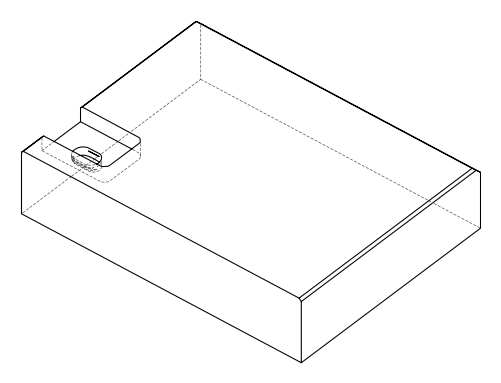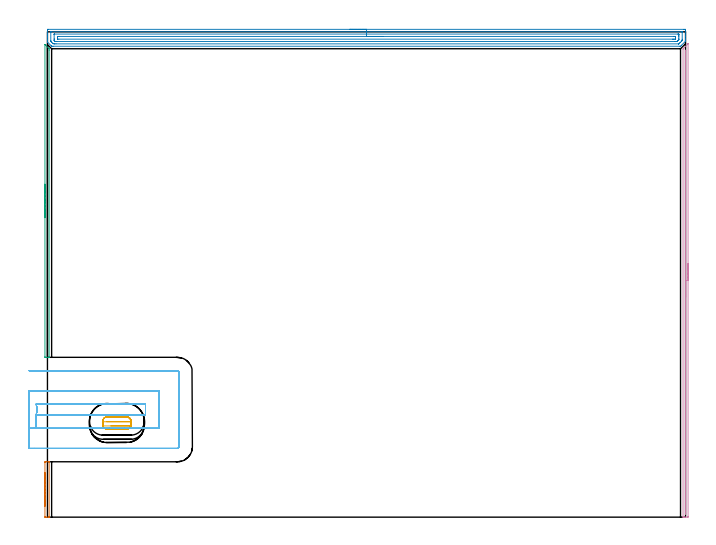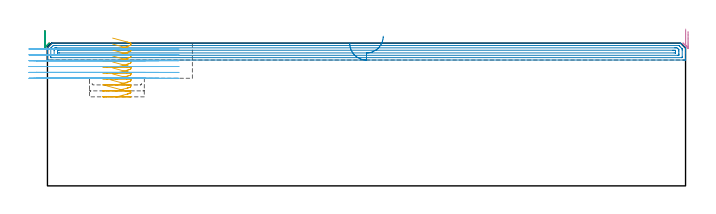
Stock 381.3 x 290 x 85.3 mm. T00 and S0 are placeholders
(PLAN: 6 operations, 1 tool changes, 28.6 min)
(1 AREA_MILL | FG_CHAMFER_SURFACE | UGT0205_001 | 0.42 min | 109 mm3)
(2 AREA_MILL_1 | FG_CHAMFER_SURFACE_1 | UGT0205_001 | 12.39 min | 19454 mm3)
(3 AREA_MILL_2 | FG_CHAMFER_SURFACE_2 | UGT0205_001 | 1.64 min | 583 mm3)
(4 AREA_MILL_3 | FG_CHAMFER_SURFACE_3 | UGT0205_001 | 4.64 min | 1263 mm3)
(5 MILL_RECTANGULAR_POCKET | POCKET_RECTANGULAR_STRAIGHT | UGT0201_010 | Follow Part, ap 4, ae 75% | 1.71 min | 20853 mm3)
(6 MILL_SLOT | SLOT_PARTIAL_RECTANGULAR | UGT0201_010 | Follow Part, ap 4, ae 75% | 7.81 min | 98700 mm3)
(TOOL UGT0205_001 | Chamfer Mill 20 x 3 x 45 deg. | D20 FL50 Z2)
(TOOL UGT0201_010 | End Mill 16 mm | D16 FL22 Z2)
(OP 1 AREA_MILL)
G17 G21 G94 G90
T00 M6
G54
G17 G0 G90 X-1.5 Y6.55 S1061 M3
G43 Z95.3 H0
Z92.8
G94 G1 Y6.588 Z91.928 F250.
Y6.702 Z91.064
Y6.891 Z90.212
Y7.153 Z89.38
Y7.487 Z88.574
Y7.89 Z87.8
Y8.359 Z87.064
Y8.89 Z86.372
Y9.479 Z85.729
Y10.122 Z85.14
Y10.814 Z84.608
Y11.55 Z84.14
Y12.324 Z83.737
Y13.13 Z83.403
Y13.962 Z83.141
Y14.814 Z82.952
Y15.678 Z82.838
Y16.55 Z82.8
Y32.737
X-1.496 Y32.991 Z82.804
X-1.491 Y33.098 Z82.806
X-1.34 Y33.1 Z82.957
X-1.126 Z83.17
X-0.697 Z83.602
X0.817 Z85.115
X0.91 Y33.098 Z85.203
X0.997 Y33.09 Z85.289
X1. Y32.991 Z85.3
Y0.109
X0.997 Y0.01 Z85.289
X0.91 Y0.002 Z85.203
X0.817 Y0. Z85.115
X-0.697 Z83.602
X-1.126 Z83.17
X-1.356 Z82.941
X-1.493 Y0.01 Z82.804
X-1.499 Y0.024 Z82.799
X-1.5 Y0.109 Z82.8
Y16.55
Y17.422 Z82.838
Y18.287 Z82.952
Y19.138 Z83.141
Y19.97 Z83.403
Y20.776 Z83.737
Y21.55 Z84.14
Y22.286 Z84.608
Y22.978 Z85.14
Y23.621 Z85.729
Y24.21 Z86.372
Y24.742 Z87.064
Y25.21 Z87.8
Y25.613 Z88.574
Y25.947 Z89.38
Y26.209 Z90.212
Y26.398 Z91.063
Y26.512 Z91.928
Y26.55 Z92.8
G0 Z95.3
M5
M2
(OP 2 AREA_MILL_1)
G17 G21 G94 G90
T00 M6
G54
G17 G0 G90 X180.65 Y291.5 S1061 M3
G43 Z95.3 H0
Z85.2
G94 G1 X180.688 Z84.328 F250.
X180.802 Z83.464
X180.991 Z82.612
X181.253 Z81.78
X181.587 Z80.974
X181.99 Z80.2
X182.458 Z79.464
X182.99 Z78.772
X183.579 Z78.129
X184.222 Z77.54
X184.914 Z77.008
X185.65 Z76.54
X186.424 Z76.137
X187.23 Z75.803
X188.062 Z75.541
X188.913 Z75.352
X189.778 Z75.238
X190.65 Z75.2
X380.076
X380.67 Y291.498 Z75.202
X381.257 Y291.493 Z75.204
X381.292 Y291.492 Z75.206
X381.3 Y290.908 Z75.789
Y287.342 Z79.353
Y285.923 Z80.773
Y285.558 Z81.136
X381.299 Y284.469 Z82.229
X381.298 Y284.444 Z82.254
X381.295 Y284.405 Z82.291
X381.266 Y284.365 Z82.333
X378.893 Y281.992 Z84.707
X378.304 Y281.404 Z85.29
X377.987 Y281.4 Z85.3
X3.312
X2.509 Y281.403 Z85.295
X2.496 Y281.406 Z85.292
X2.418 Y281.482 Z85.217
X2.352 Y281.547 Z85.151
X0.005 Y283.896 Z82.801
X0.002 Y283.906 Z82.791
X0. Y284.196 Z82.499
Y284.505 Z82.195
Y284.829 Z81.871
Y285.558 Z81.137
Y286.815 Z79.882
Y288.233 Z78.463
Y288.861 Z77.835
Y290.644 Z76.053
X0.002 Y290.908 Z75.79
X0.008 Y291.492 Z75.206
X0.042 Y291.493 Z75.204
X0.63 Y291.5 Z75.2
X190.65
Y290.086 Z76.614
X378.881 Y290.085 Z76.615
X378.951 Y290.084 Z76.616
X379.091 Y290.079 Z76.621
X379.29 Y290.069 Z76.631
X379.292 Y290.016 Z76.684
X379.299 Y289.6 Z77.1
Y285.558 Z81.142
X379.298 Y285.143 Z81.557
X379.29 Y284.904 Z81.796
X379.287 Y284.848 Z81.852
X379.243 Y284.801 Z81.899
X379.115 Y284.667 Z82.033
X378.999 Y284.549 Z82.151
X378.881 Y284.431 Z82.269
X377.987 Y283.537 Z83.163
X377.66 Y283.21 Z83.49
X377.331 Y282.884 Z83.816
X377.281 Y282.839 Z83.861
X377.263 Y282.825 Z83.875
X377.231 Y282.821 Z83.879
X377.161 Y282.816 Z83.884
X377.093 Y282.815 Z83.885
X5.101 Y282.814 Z83.886
X4.273 Y282.818 Z83.882
X4.207 Y282.821 Z83.879
X3.478 Y282.884 Z83.816
X3.313 Y283.042 Z83.658
X2.575 Y283.775 Z82.925
X2.418 Y283.932 Z82.768
X2.057 Y284.303 Z82.397
X2.014 Y284.348 Z82.352
X2.009 Y284.417 Z82.283
X2.003 Y284.528 Z82.172
X2.001 Y284.667 Z82.033
X2. Y289.541 Z77.159
X2.004 Y290.016 Z76.684
X2.007 Y290.067 Z76.633
X2.008 Y290.075 Z76.625
X2.047 Y290.079 Z76.621
X2.139 Y290.083 Z76.617
X2.279 Y290.085 Z76.615
X2.349 Y290.086 Z76.614
X190.65
Y288.672 Z78.028
X376.654 Y288.671 Z78.029
X377.093 Y288.669 Z78.031
X377.239 Y288.667 Z78.033
X377.283 Y288.665 Z78.035
X377.29 Y288.576 Z78.124
X377.295 Y288.439 Z78.261
X377.299 Y288.233 Z78.467
X377.3 Y288.027 Z78.673
Y287.342 Z79.358
Y286.244 Z80.456
X377.296 Y285.558 Z81.142
X377.293 Y285.359 Z81.341
X377.284 Y285.295 Z81.405
X377.243 Y285.251 Z81.449
X377.093 Y285.094 Z81.606
X376.879 Y284.88 Z81.82
X376.664 Y284.667 Z82.033
X376.428 Y284.439 Z82.261
X376.199 Y284.235 Z82.465
X375.742 Y284.231 Z82.469
X375.305 Y284.229 Z82.471
X374.85
X5.541
X5.101 Y284.23 Z82.47
X4.642 Y284.233 Z82.467
X4.596 Y284.235 Z82.465
X4.543 Y284.268 Z82.432
X4.438 Y284.368 Z82.332
X4.283 Y284.518 Z82.182
X4.207 Y284.593 Z82.108
X4.134 Y284.667 Z82.033
X4.063 Y284.743 Z81.957
X4.018 Y284.793 Z81.907
X4.01 Y284.823 Z81.877
X4.003 Y284.87 Z81.83
X4. Y285.558 Z81.142
Y285.765 Z80.935
X4.001 Y288.438 Z78.262
X4.008 Y288.645 Z78.055
X4.01 Y288.666 Z78.034
X4.016 Y288.668 Z78.032
X4.042 Y288.67 Z78.03
X4.097 Y288.671 Z78.029
X4.207
X190.65 Y288.672 Z78.028
Y287.257 Z79.443
X374.495
X375.234 Y287.253 Z79.447
X375.275 Y287.251 Z79.449
X375.29 Y287.248 Z79.452
X375.292 Y287.225 Z79.475
X375.297 Y287.116 Z79.584
X375.299 Y286.895 Z79.805
X375.3 Y286.455 Z80.245
X375.294 Y286.007 Z80.693
X375.29 Y285.785 Z80.915
X375.28 Y285.74 Z80.96
X375.253 Y285.712 Z80.988
X375.201 Y285.662 Z81.038
X374.41 Y285.645 Z81.055
X374.325 Y285.644 Z81.056
X373.516 Y285.643 Z81.057
X6.805
X6.066 Y285.647 Z81.053
X6.025 Y285.649 Z81.051
X6.01 Y285.652 Z81.048
X6.008 Y285.675 Z81.025
X6.003 Y285.784 Z80.916
X6.001 Y286.005 Z80.695
X6. Y286.445 Z80.255
X6.001 Y286.893 Z79.807
X6.003 Y287.115 Z79.585
X6.008 Y287.225 Z79.475
X6.01 Y287.248 Z79.452
X6.028 Y287.251 Z79.449
X6.083 Y287.254 Z79.446
X6.889 Y287.257 Z79.443
X6.974
X190.65
X191.522 Z79.481
X192.386 Z79.595
X193.238 Z79.783
X194.07 Z80.046
X194.876 Z80.38
X195.65 Z80.782
X196.386 Z81.251
X197.078 Z81.782
X197.721 Z82.372
X198.31 Z83.015
X198.841 Z83.707
X199.31 Z84.443
X199.713 Z85.216
X200.047 Z86.022
X200.309 Z86.854
X200.498 Z87.706
X200.612 Z88.571
X200.65 Z89.443
G0 Z95.3
M5
M2
(OP 3 AREA_MILL_2)
G17 G21 G94 G90
T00 M6
G54
G17 G0 G90 X-1.5 Y178.95 S1061 M3
G43 Z95.3 H0
Z92.8
G94 G1 Y178.988 Z91.928 F250.
Y179.102 Z91.064
Y179.291 Z90.212
Y179.553 Z89.38
Y179.887 Z88.574
Y180.29 Z87.8
Y180.759 Z87.064
Y181.29 Z86.372
Y181.879 Z85.729
Y182.522 Z85.14
Y183.214 Z84.608
Y183.95 Z84.14
Y184.724 Z83.737
Y185.53 Z83.403
Y186.362 Z83.141
Y187.214 Z82.952
Y188.079 Z82.838
Y188.95 Z82.8
Y282.343
X-1.499 Y282.386 Z82.799
X-1.496 Y282.388 Z82.802
X-1.487 Y282.386 Z82.811
X-1.188 Y282.089 Z83.111
X0.626 Y280.274 Z84.926
X0.894 Y280.006 Z85.191
X0.995 Y279.902 Z85.291
X1. Y279.113 Z85.3
Y95.663
X0.997 Y95.51 Z85.288
X0.866 Y95.502 Z85.158
X0.727 Y95.5 Z85.027
X0.388 Z84.688
X-0.25 Z84.045
X-1.445 Z82.852
X-1.491 Y95.503 Z82.805
X-1.5 Y95.853 Z82.8
Y188.95
Y189.822 Z82.838
Y190.687 Z82.952
Y191.538 Z83.141
Y192.37 Z83.403
Y193.176 Z83.737
Y193.95 Z84.14
Y194.686 Z84.608
Y195.378 Z85.14
Y196.021 Z85.729
Y196.611 Z86.372
Y197.142 Z87.064
Y197.61 Z87.8
Y198.013 Z88.574
Y198.347 Z89.38
Y198.609 Z90.212
Y198.798 Z91.063
Y198.912 Z91.928
Y198.95 Z92.8
G0 Z95.3
M5
M2
(OP 4 AREA_MILL_3)
G17 G21 G94 G90
T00 M6
G54
G17 G0 G90 X382.8 Y151.45 S1061 M3
G43 Z95.3 H0
Z92.3
G94 G1 Y151.412 Z91.428 F250.
Y151.298 Z90.564
Y151.109 Z89.712
Y150.847 Z88.88
Y150.513 Z88.074
Y150.11 Z87.3
Y149.642 Z86.564
Y149.11 Z85.872
Y148.521 Z85.229
Y147.878 Z84.64
Y147.186 Z84.109
Y146.45 Z83.64
Y145.676 Z83.237
Y144.87 Z82.903
Y144.038 Z82.641
Y143.187 Z82.452
Y142.322 Z82.338
Y141.45 Z82.3
Y0.486
X382.796 Y0.004
X382.795 Y0.001 Z82.301
X381.3 Y0. Z83.795
X380.575 Z84.525
X380.293 Z84.806
X379.863 Y0.007 Z85.229
X379.803 Y0.01 Z85.288
X379.8 Y0.182 Z85.3
Y279.589
X379.804 Y279.904 Z85.29
X379.96 Y280.062 Z85.136
X380.407 Y280.508 Z84.692
X382.469 Y282.569 Z82.63
X382.639 Y282.74 Z82.458
X382.771 Y282.867 Z82.327
X382.794 Y282.883 Z82.303
X382.799 Y282.867 Z82.299
X382.8 Y141.45 Z82.3
X381.386 Z83.714
X381.385 Y2.331 Z83.715
X381.384 Y2.245 Z83.716
X381.379 Y2.074 Z83.721
X381.372 Y2.009 Z83.728
X381.351 Y2.006 Z83.749
X381.3 Y2.003 Z83.8
X381.241 Y2.004 Z83.859
X381.225 Y2.007 Z83.875
X381.221 Y2.009 Z83.879
X381.219 Y2.045 Z83.881
X381.216 Y2.159 Z83.884
X381.214 Y2.503 Z83.886
Y277.887
X381.216 Y278.695 Z83.884
X381.218 Y278.777 Z83.882
X381.222 Y278.86 Z83.878
X381.3 Y278.945 Z83.8
X381.345 Y278.988 Z83.755
X381.371 Y279.011 Z83.729
X381.379 Y278.951 Z83.721
X381.384 Y278.781 Z83.716
X381.385 Y278.695 Z83.715
X381.386 Y141.45 Z83.714
Y140.578 Z83.752
Y139.714 Z83.866
Y138.862 Z84.055
Y138.03 Z84.317
Y137.224 Z84.651
Y136.45 Z85.054
Y135.714 Z85.523
Y135.022 Z86.054
Y134.379 Z86.643
Y133.79 Z87.286
Y133.259 Z87.978
Y132.79 Z88.714
Y132.387 Z89.488
Y132.053 Z90.294
Y131.791 Z91.126
Y131.602 Z91.978
Y131.488 Z92.843
Y131.45 Z93.714
G0 Z95.3
M5
M2
(OP 5 MILL_RECTANGULAR_POCKET)
G17 G21 G94 G90
T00 M6
G54
G17 G0 G90 X38.954 Y52.6 S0 M3
G43 Z95.3 H0
Z88.3
G94 G1 X47.558 Z85.995 F250.
X47.956 Y52.657 Z85.887
X48.339 Y52.778 Z85.779
X48.698 Y52.957 Z85.672
X49.024 Y53.192 Z85.564
X49.308 Y53.476 Z85.456
X49.543 Y53.802 Z85.349
X49.722 Y54.161 Z85.241
X49.843 Y54.544 Z85.134
X49.9 Y54.942 Z85.026
Y57.558 Z84.325
X49.843 Y57.956 Z84.217
X49.722 Y58.339 Z84.11
X49.543 Y58.698 Z84.002
X49.308 Y59.024 Z83.895
X49.024 Y59.308 Z83.787
X48.698 Y59.543 Z83.679
X48.339 Y59.722 Z83.572
X47.956 Y59.843 Z83.464
X47.558 Y59.9 Z83.357
X41.5 Z81.733
X35.6 F500.
G3 X33.1 Y57.4 R2.5
G1 Y55.1
G3 X35.6 Y52.6 R2.5
G1 X47.4
G3 X49.9 Y55.1 R2.5
G1 Y57.4
G3 X47.4 Y59.9 R2.5
G1 X41.5
X40.5
G0 X38.954 Y52.6 Z84.733
G1 X47.558 Z82.428 F250.
X47.956 Y52.657 Z82.32
X48.339 Y52.778 Z82.213
X48.698 Y52.957 Z82.105
X49.024 Y53.192 Z81.997
X49.308 Y53.476 Z81.89
X49.543 Y53.802 Z81.782
X49.722 Y54.161 Z81.675
X49.843 Y54.544 Z81.567
X49.9 Y54.942 Z81.459
Y57.558 Z80.758
X49.843 Y57.956 Z80.651
X49.722 Y58.339 Z80.543
X49.543 Y58.698 Z80.436
X49.308 Y59.024 Z80.328
X49.024 Y59.308 Z80.22
X48.698 Y59.543 Z80.113
X48.339 Y59.722 Z80.005
X47.956 Y59.843 Z79.897
X47.558 Y59.9 Z79.79
X41.5 Z78.167
X35.6 F500.
G3 X33.1 Y57.4 R2.5
G1 Y55.1
G3 X35.6 Y52.6 R2.5
G1 X47.4
G3 X49.9 Y55.1 R2.5
G1 Y57.4
G3 X47.4 Y59.9 R2.5
G1 X41.5
X40.5
G0 X38.954 Y52.6 Z81.167
G1 X47.558 Z78.861 F250.
X47.956 Y52.657 Z78.754
X48.339 Y52.778 Z78.646
X48.698 Y52.957 Z78.538
X49.024 Y53.192 Z78.431
X49.308 Y53.476 Z78.323
X49.543 Y53.802 Z78.216
X49.722 Y54.161 Z78.108
X49.843 Y54.544 Z78.
X49.9 Y54.942 Z77.893
Y57.558 Z77.192
X49.843 Y57.956 Z77.084
X49.722 Y58.339 Z76.976
X49.543 Y58.698 Z76.869
X49.308 Y59.024 Z76.761
X49.024 Y59.308 Z76.654
X48.698 Y59.543 Z76.546
X48.339 Y59.722 Z76.438
X47.956 Y59.843 Z76.331
X47.558 Y59.9 Z76.223
X41.5 Z74.6
X35.6 F500.
G3 X33.1 Y57.4 R2.5
G1 Y55.1
G3 X35.6 Y52.6 R2.5
G1 X47.4
G3 X49.9 Y55.1 R2.5
G1 Y57.4
G3 X47.4 Y59.9 R2.5
G1 X41.5
X40.5
G0 X38.954 Y52.6 Z77.6
G1 X47.558 Z75.295 F250.
X47.956 Y52.657 Z75.187
X48.339 Y52.778 Z75.079
X48.698 Y52.957 Z74.972
X49.024 Y53.192 Z74.864
X49.308 Y53.476 Z74.757
X49.543 Y53.802 Z74.649
X49.722 Y54.161 Z74.541
X49.843 Y54.544 Z74.434
X49.9 Y54.942 Z74.326
Y57.558 Z73.625
X49.843 Y57.956 Z73.517
X49.722 Y58.339 Z73.41
X49.543 Y58.698 Z73.302
X49.308 Y59.024 Z73.195
X49.024 Y59.308 Z73.087
X48.698 Y59.543 Z72.979
X48.339 Y59.722 Z72.872
X47.956 Y59.843 Z72.764
X47.558 Y59.9 Z72.657
X41.5 Z71.033
X35.6 F500.
G3 X33.1 Y57.4 R2.5
G1 Y55.1
G3 X35.6 Y52.6 R2.5
G1 X47.4
G3 X49.9 Y55.1 R2.5
G1 Y57.4
G3 X47.4 Y59.9 R2.5
G1 X41.5
X40.5
G0 X38.954 Y52.6 Z74.033
G1 X47.558 Z71.728 F250.
X47.956 Y52.657 Z71.62
X48.339 Y52.778 Z71.513
X48.698 Y52.957 Z71.405
X49.024 Y53.192 Z71.297
X49.308 Y53.476 Z71.19
X49.543 Y53.802 Z71.082
X49.722 Y54.161 Z70.975
X49.843 Y54.544 Z70.867
X49.9 Y54.942 Z70.759
Y57.558 Z70.058
X49.843 Y57.956 Z69.951
X49.722 Y58.339 Z69.843
X49.543 Y58.698 Z69.736
X49.308 Y59.024 Z69.628
X49.024 Y59.308 Z69.52
X48.698 Y59.543 Z69.413
X48.339 Y59.722 Z69.305
X47.956 Y59.843 Z69.198
X47.558 Y59.9 Z69.09
X41.5 Z67.467
X35.6 F500.
G3 X33.1 Y57.4 R2.5
G1 Y55.1
G3 X35.6 Y52.6 R2.5
G1 X47.4
G3 X49.9 Y55.1 R2.5
G1 Y57.4
G3 X47.4 Y59.9 R2.5
G1 X41.5
X40.5
G0 X38.954 Y52.6 Z70.467
G1 X47.558 Z68.161 F250.
X47.956 Y52.657 Z68.054
X48.339 Y52.778 Z67.946
X48.698 Y52.957 Z67.838
X49.024 Y53.192 Z67.731
X49.308 Y53.476 Z67.623
X49.543 Y53.802 Z67.516
X49.722 Y54.161 Z67.408
X49.843 Y54.544 Z67.3
X49.9 Y54.942 Z67.193
Y57.558 Z66.492
X49.843 Y57.956 Z66.384
X49.722 Y58.339 Z66.277
X49.543 Y58.698 Z66.169
X49.308 Y59.024 Z66.061
X49.024 Y59.308 Z65.954
X48.698 Y59.543 Z65.846
X48.339 Y59.722 Z65.738
X47.956 Y59.843 Z65.631
X47.558 Y59.9 Z65.523
X41.5 Z63.9
X35.6 F500.
G3 X33.1 Y57.4 R2.5
G1 Y55.1
G3 X35.6 Y52.6 R2.5
G1 X47.4
G3 X49.9 Y55.1 R2.5
G1 Y57.4
G3 X47.4 Y59.9 R2.5
G1 X41.5
X40.5
G0 X38.954 Y52.6 Z66.9
G1 X47.558 Z64.595 F250.
X47.956 Y52.657 Z64.487
X48.339 Y52.778 Z64.379
X48.698 Y52.957 Z64.272
X49.024 Y53.192 Z64.164
X49.308 Y53.476 Z64.057
X49.543 Y53.802 Z63.949
X49.722 Y54.161 Z63.841
X49.843 Y54.544 Z63.734
X49.9 Y54.942 Z63.626
Y57.558 Z62.925
X49.843 Y57.956 Z62.817
X49.722 Y58.339 Z62.71
X49.543 Y58.698 Z62.602
X49.308 Y59.024 Z62.495
X49.024 Y59.308 Z62.387
X48.698 Y59.543 Z62.279
X48.339 Y59.722 Z62.172
X47.956 Y59.843 Z62.064
X47.558 Y59.9 Z61.957
X41.5 Z60.333
X35.6 F500.
G3 X33.1 Y57.4 R2.5
G1 Y55.1
G3 X35.6 Y52.6 R2.5
G1 X47.4
G3 X49.9 Y55.1 R2.5
G1 Y57.4
G3 X47.4 Y59.9 R2.5
G1 X41.5
X40.5
G0 X37.819 Y54.506 Z63.333
G1 X49.45 Z60.217 F250.
X49.739 Y54.511 Z60.139
X49.764 Y54.629 Z60.107
X49.81 Y55.021 Z60.001
X49.823 Y55.633 Z59.837
Y56.249 Z59.672
X49.809 Y57.479 Z59.343
X49.743 Y57.978 Z59.208
X49.681 Y58.192 Z59.148
X49.6 Y58.391 Z59.091
X49.302 Y58.929 Z58.926
X48.838 Y59.338 Z58.76
X48.481 Y59.557 Z58.648
X48.284 Y59.645 Z58.59
X48.07 Y59.719 Z58.53
X47.838 Y59.774 Z58.466
X47.584 Y59.804 Z58.397
X45.154 Y59.828 Z57.746
X41.5 Z56.767
X36.628 F500.
X35.416 Y59.804
G3 X34.162 Y59.338 R2.371
G1 X33.698 Y58.929
X33.4 Y58.391
X33.319 Y58.192
X33.256 Y57.974
X33.21 Y57.742
X33.191 Y57.482
X33.177 Y56.25
X33.188 Y55.019
X33.207 Y54.802
X33.255 Y54.511
X49.739
X49.764 Y54.629
X49.81 Y55.021
X49.823 Y55.633
Y56.249
X49.809 Y57.479
X49.743 Y57.978
X49.681 Y58.192
X49.6 Y58.391
X49.302 Y58.929
X48.838 Y59.338
G3 X47.584 Y59.804 R2.393
G1 X45.154 Y59.828
X41.5
X40.5
G0 X35.408 Y57.006 Z59.767
G1 X49.822 Y57.005 Z55.904 F250.
X49.857 Y57.166 Z55.86
X49.743 Y57.977 Z55.641
X49.681 Y58.192 Z55.581
X49.6 Y58.391 Z55.523
X49.302 Y58.929 Z55.358
X48.838 Y59.338 Z55.193
X48.481 Y59.557 Z55.08
X48.284 Y59.645 Z55.023
X48.07 Y59.719 Z54.962
X47.838 Y59.774 Z54.898
X47.584 Y59.804 Z54.83
X45.154 Y59.828 Z54.178
X41.503 Z53.2
X36.628 F500.
X35.416 Y59.804
G3 X34.162 Y59.338 R2.371
G1 X33.698 Y58.929
X33.4 Y58.391
X33.319 Y58.192
X33.256 Y57.974
X33.209 Y57.74
X33.187 Y57.48
X33.176 Y57.005
X49.822
X49.857 Y57.166
X49.743 Y57.977
X49.681 Y58.192
X49.6 Y58.391
X49.302 Y58.929
X48.838 Y59.338
G3 X47.584 Y59.804 R2.393
G1 X45.154 Y59.828
X41.503
X40.503
G0 Z95.3
M5
M2
(OP 6 MILL_SLOT)
G17 G21 G94 G90
T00 M6
G54
G17 G0 G90 X-11. Y53.1 S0 M3
G43 Z95.3 H0
Z81.8
G94 G1 X-8. F250.
X-6.813 F500.
Y61.1
G3 X-6.813 Y67.5 R8.
G1 X58.6
Y61.1
X-6.813
Y53.1
X34.098
X37.098 F250.
X45.91 F500.
X48.91 F250.
X66.6 F500.
Y75.5
X-8.
X-11. F250.
Y41.1
X-8.
X77.6 F500.
G3 X78.6 Y42.1 R1.
G1 Y86.5
G3 X77.6 Y87.5 R1.
G1 X-8.
X-11. F250.
G0 Y53.1 Z78.3
G1 X-8.
X-6.813 F500.
Y61.1
G3 X-6.813 Y67.5 R8.
G1 X58.6
Y61.1
X-6.813
Y53.1
X34.098
X37.098 F250.
X45.91 F500.
X48.91 F250.
X66.6 F500.
Y75.5
X-8.
X-11. F250.
Y41.1
X-8.
X77.6 F500.
G3 X78.6 Y42.1 R1.
G1 Y86.5
G3 X77.6 Y87.5 R1.
G1 X-8.
X-11. F250.
G0 Y53.1 Z74.8
G1 X-8.
X-6.813 F500.
Y61.1
G3 X-6.813 Y67.5 R8.
G1 X58.6
Y61.1
X-6.813
Y53.1
X34.098
X37.098 F250.
X45.91 F500.
X48.91 F250.
X66.6 F500.
Y75.5
X-8.
X-11. F250.
Y41.1
X-8.
X77.6 F500.
G3 X78.6 Y42.1 R1.
G1 Y86.5
G3 X77.6 Y87.5 R1.
G1 X-8.
X-11. F250.
G0 Y53.1 Z71.3
G1 X-8.
X-6.813 F500.
Y61.1
G3 X-6.813 Y67.5 R8.
G1 X58.6
Y61.1
X-6.813
Y53.1
X34.098
X37.098 F250.
X45.91 F500.
X48.91 F250.
X66.6 F500.
Y75.5
X-8.
X-11. F250.
Y41.1
X-8.
X77.6 F500.
G3 X78.6 Y42.1 R1.
G1 Y86.5
G3 X77.6 Y87.5 R1.
G1 X-8.
X-11. F250.
G0 Y53.1 Z67.8
G1 X-8.
X-6.813 F500.
Y61.1
G3 X-6.813 Y67.5 R8.
G1 X58.6
Y61.1
X-6.813
Y53.1
X34.098
X37.098 F250.
X45.91 F500.
X48.91 F250.
X66.6 F500.
Y75.5
X-8.
X-11. F250.
Y41.1
X-8.
X77.6 F500.
G3 X78.6 Y42.1 R1.
G1 Y86.5
G3 X77.6 Y87.5 R1.
G1 X-8.
X-11. F250.
G0 Y53.1 Z64.3
G1 X-8.
X-6.813 F500.
Y61.1
G3 X-6.813 Y67.5 R8.
G1 X58.6
Y61.1
X-6.813
Y53.1
X34.098
X37.098 F250.
X45.904 F500.
X48.904 F250.
X66.6 F500.
Y75.5
X-8.
X-11. F250.
Y41.1
X-8.
X77.6 F500.
G3 X78.6 Y42.1 R1.
G1 Y86.5
G3 X77.6 Y87.5 R1.
G1 X-8.
X-11. F250.
G0 Z95.3
M5
M2
